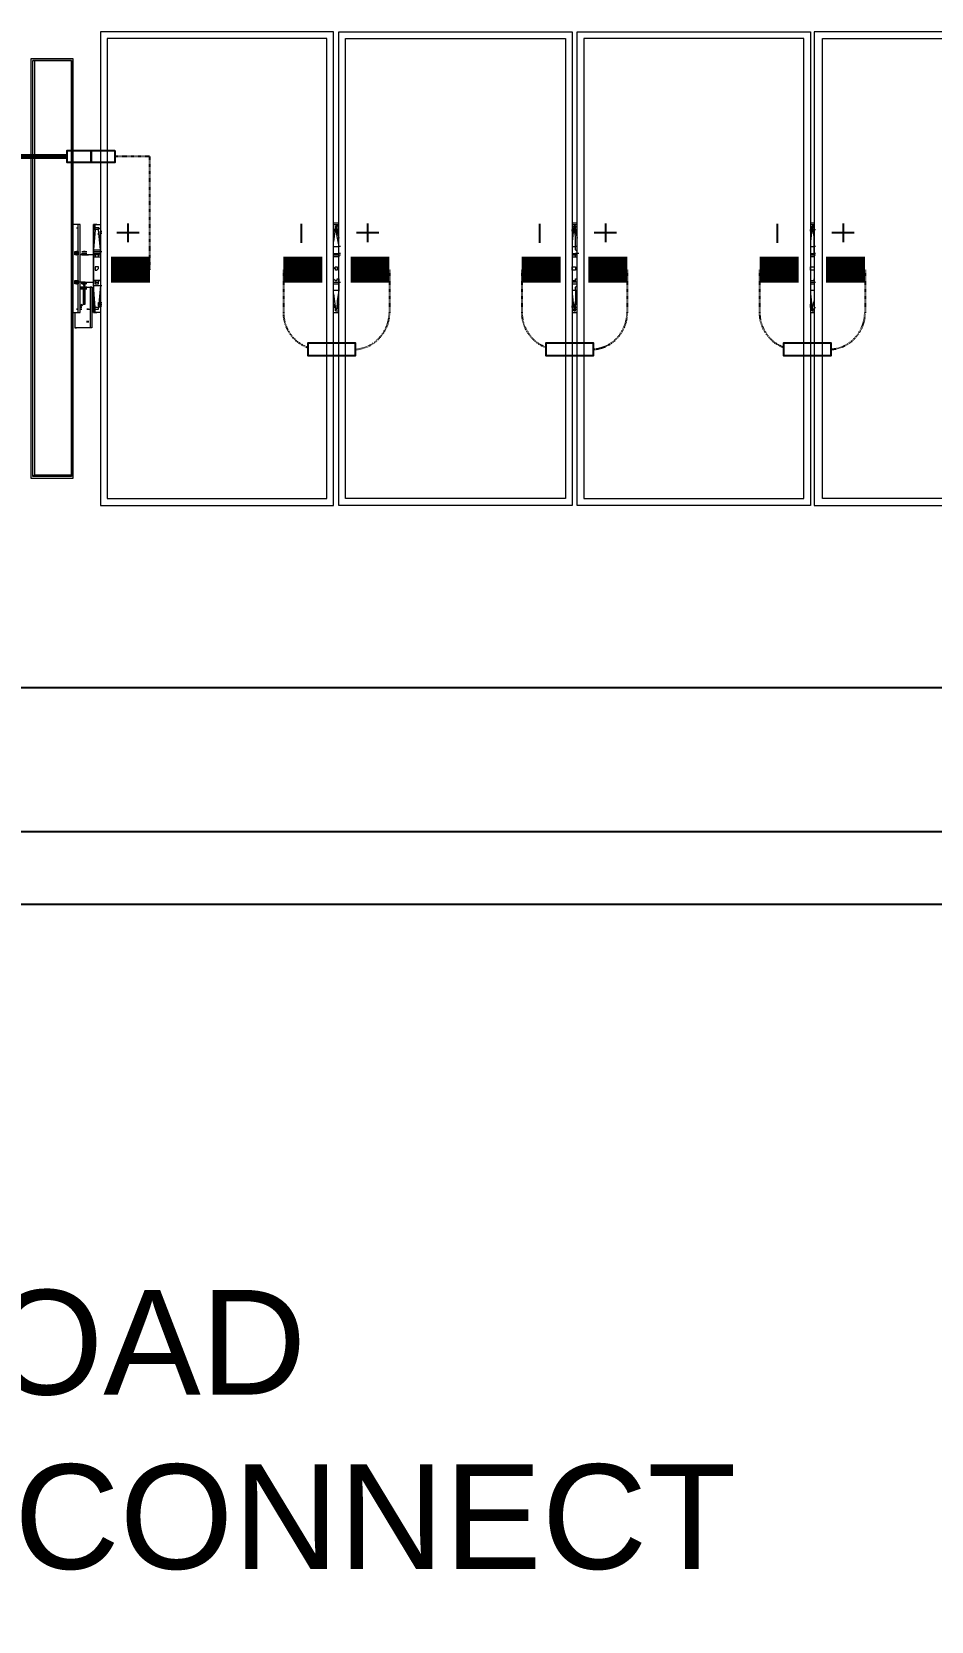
# Model space of a CAD drawing. Header units: feet. Extents: x -13743 to 68376, y -48 to 67763.
# Drawn here: x 4203.5 to 4375.5, y 9147.7 to 9451.6 of the extents above; entities that cross this region are included whole.
import ezdxf
from ezdxf.lldxf.tags import DXFTag

# ---------------------------------------------------------------- set-up
doc = ezdxf.new("R2010")
doc.units = ezdxf.units.FT
doc.header["$MEASUREMENT"] = 0
doc.linetypes.add('HIDDEN', pattern=[0.375, 0.25, -0.125])
for name, color, linetype in [('E-DC HARNESS-NEG', 170, 'DC HARNESS CABLE'), ('E-DC HARNESS-POS', 10, 'DC HARNESS CABLE'), ('E-HARN-COMP', 8, 'Continuous'), ('E-TRNK-CABL-NEG', 6, 'HIDDEN'), ('E-TRUNK-CABLE-POS', 6, 'HIDDEN'), ('G-ANNO-TEXT', 1, 'Continuous'), ('Polarity-Text', 7, 'Continuous')]:
    doc.layers.add(name, color=color, linetype=linetype)
doc.styles.add('NEI-A', font='arial.ttf')
doc.styles.get("Standard").update_dxf_attribs({"font": 'arial.ttf'})
tags = doc.linetypes.add('DC HARNESS CABLE', pattern='A,0.5,-0.2,["DH",Standard,S=0.1,R=0,X=-0.1,Y=-0.05],-0.2', length=0.9).pattern_tags.tags
tags[6] = DXFTag(74, 10)

# ---------------------------------------------------------------- blocks, each defined once
blk = doc.blocks.new('A$C4742fff2')
at = {"lineweight": 5}
for points in [[(10.4012, 0), (10.4012, 0.4666), (10.1713, 0.4666), (10.1713, 0)], [(10.3946, 0.46), (10.1779, 0.46), (10.1779, 0.0067), (10.3946, 0.0067)], [(10.6362, 0), (10.4062, 0), (10.4062, 0.4666), (10.6362, 0.4666)], [(10.4129, 0.0067), (10.4129, 0.46), (10.6296, 0.46), (10.6296, 0.0067)], [(10.8712, 0), (10.6412, 0), (10.6412, 0.4666), (10.8712, 0.4666)], [(10.8646, 0.46), (10.6479, 0.46), (10.6479, 0.0067), (10.8646, 0.0067)], [(10.8746, 0), (11.1062, 0), (11.1062, 0.4666), (10.8746, 0.4666)], [(10.8829, 0.0067), (10.8829, 0.46), (11.0979, 0.46), (11.0979, 0.0067)], [(10.1029, 0.44), (10.1029, 0.0267), (10.1446, 0.0267), (10.1446, 0.44)], [(10.1679, 0.2767), (10.1663, 0.2767), (10.1646, 0.2767), (10.1663, 0.2767)], [(10.1646, 0.2517), (10.1713, 0.2517), (10.1696, 0.2717), (10.1663, 0.2717), (10.1646, 0.2517), (10.1646, 0.25), (10.1646, 0.2467), (10.1646, 0.2483), (10.1646, 0.25)], [(10.1646, 0.2683), (10.1646, 0.2667)], [(10.1463, 0.25), (10.1479, 0.25), (10.1496, 0.2483), (10.1479, 0.2483), (10.1496, 0.2483), (10.1479, 0.2483), (10.1496, 0.2483), (10.1479, 0.2483), (10.1496, 0.2483), (10.1496, 0.2467), (10.1479, 0.2467), (10.1463, 0.2467), (10.1463, 0.2483)], [(10.1479, 0.25), (10.1463, 0.2483), (10.1479, 0.2467), (10.1496, 0.2483)], [(10.1546, 0.2483), (10.1529, 0.2483)], [(10.1679, 0.235), (10.1663, 0.235), (10.1663, 0.2317), (10.1679, 0.2317), (10.1696, 0.2333), (10.1696, 0.235)], [(10.4029, 0.235), (10.4046, 0.235), (10.4046, 0.2317), (10.4029, 0.2317), (10.4029, 0.2333), (10.4012, 0.2333)], [(10.6379, 0.235), (10.6396, 0.235), (10.6396, 0.2317), (10.6362, 0.2317), (10.6362, 0.2333), (10.6362, 0.235)], [(10.8729, 0.235), (10.8746, 0.235), (10.8746, 0.2317), (10.8712, 0.2317), (10.8712, 0.2333), (10.8712, 0.235)], [(10.1479, 0.2217), (10.1463, 0.22), (10.1479, 0.2183), (10.1496, 0.22)], [(10.1546, 0.22), (10.1529, 0.22)], [(10.1546, 0.2133), (10.1529, 0.2133), (10.1513, 0.2133), (10.1529, 0.2133)], [(10.1629, 0.215), (10.1613, 0.215)], [(10.1496, 0.1933), (10.1479, 0.1933)], [(10.1529, 0.1983), (10.1513, 0.1967)], [(10.1646, 0.2), (10.1646, 0.1983), (10.1646, 0.1917)]]:
    blk.add_lwpolyline(points, close=True, dxfattribs=at)
for points in [[(10.1063, 0.4383), (10.1063, 0.03), (10.1046, 0.0283), (10.1046, 0.4383), (10.1063, 0.4383), (10.1429, 0.4383), (10.1046, 0.4383)], [(10.1429, 0.4383), (10.1429, 0.0283), (10.1429, 0.4383)], [(10.1446, 0.19), (10.1496, 0.19), (10.1513, 0.19), (10.1513, 0.2767), (10.1496, 0.2767), (10.1446, 0.2767)], [(10.1479, 0.2733), (10.1496, 0.2733)], [(10.1646, 0.2683), (10.1646, 0.2767), (10.1646, 0.2683)], [(10.1646, 0.2717), (10.1663, 0.2717), (10.1663, 0.2733), (10.1646, 0.2733)], [(10.1646, 0.25), (10.1646, 0.2667), (10.1646, 0.25)], [(10.1696, 0.27), (10.1696, 0.2717), (10.1696, 0.2733), (10.1663, 0.2733), (10.1663, 0.2767), (10.1713, 0.2767)], [(10.1696, 0.2667), (10.1696, 0.2683)], [(10.1713, 0.27), (10.1713, 0.2683)], [(10.4012, 0.2783), (10.4062, 0.2783)], [(10.4062, 0.27), (10.4046, 0.2717), (10.4046, 0.275), (10.4029, 0.275), (10.4046, 0.275)], [(10.4079, 0.255), (10.4062, 0.255), (10.4062, 0.2567), (10.4046, 0.265), (10.4029, 0.275)], [(10.4029, 0.2733), (10.4029, 0.27)], [(10.6362, 0.2783), (10.6412, 0.2783)], [(10.6396, 0.27), (10.6396, 0.2717), (10.6396, 0.2733), (10.6379, 0.275), (10.6396, 0.275)], [(10.6412, 0.255), (10.6396, 0.255), (10.6396, 0.265), (10.6379, 0.275)], [(10.6379, 0.2733), (10.6379, 0.27)], [(10.8712, 0.2783), (10.8746, 0.2783)], [(10.8746, 0.27), (10.8746, 0.2717), (10.8746, 0.2733), (10.8729, 0.2733), (10.8729, 0.275), (10.8746, 0.275)], [(10.8762, 0.255), (10.8746, 0.255), (10.8746, 0.265), (10.8729, 0.275)], [(10.8729, 0.2733), (10.8729, 0.27)], [(10.1646, 0.2483), (10.1646, 0.25), (10.1713, 0.25), (10.1713, 0.2517)], [(10.4079, 0.2483), (10.4062, 0.2483), (10.4062, 0.255)], [(10.6429, 0.2483), (10.6412, 0.2483), (10.6412, 0.25), (10.6396, 0.2517), (10.6396, 0.255)], [(10.8762, 0.2483), (10.8746, 0.2483), (10.8746, 0.255)], [(10.1496, 0.25), (10.1496, 0.2483), (10.1496, 0.2467), (10.1479, 0.2467), (10.1463, 0.2467), (10.1463, 0.2483), (10.1479, 0.2483), (10.1496, 0.2483), (10.1479, 0.2483), (10.1479, 0.25), (10.1496, 0.25), (10.1479, 0.25)], [(10.1463, 0.25), (10.1463, 0.25)], [(10.1463, 0.2483), (10.1463, 0.2483)], [(10.1463, 0.2467), (10.1463, 0.2467)], [(10.1479, 0.25), (10.1479, 0.25)], [(10.1479, 0.2467), (10.1479, 0.2467)], [(10.1496, 0.25), (10.1496, 0.25)], [(10.1496, 0.2483), (10.1496, 0.2483)], [(10.1496, 0.2467), (10.1496, 0.2467)], [(10.1713, 0.2483), (10.1696, 0.2483), (10.1663, 0.2483), (10.1646, 0.2483), (10.1646, 0.2467), (10.1579, 0.2467), (10.1529, 0.2467), (10.1513, 0.2467)], [(10.1529, 0.25), (10.1563, 0.25), (10.1546, 0.25), (10.1563, 0.25), (10.1579, 0.25)], [(10.1546, 0.2467), (10.1529, 0.2467), (10.1529, 0.2483), (10.1563, 0.2483), (10.1579, 0.2483), (10.1563, 0.2483), (10.1579, 0.2467), (10.1596, 0.2467)], [(10.1646, 0.245), (10.1696, 0.245), (10.1696, 0.2467), (10.1663, 0.2467), (10.1646, 0.2467), (10.1646, 0.245), (10.1646, 0.2217), (10.1663, 0.2217), (10.1646, 0.2217), (10.1646, 0.2183), (10.1646, 0.2167), (10.1663, 0.2167)], [(10.1646, 0.2467), (10.1646, 0.22), (10.1646, 0.2467)], [(10.1646, 0.2467), (10.1663, 0.2467), (10.1663, 0.245)], [(10.1663, 0.2467), (10.1663, 0.2483)], [(10.1696, 0.2483), (10.1696, 0.2467)], [(10.4012, 0.2483), (10.4062, 0.2483)], [(10.4012, 0.2467), (10.4062, 0.2467), (10.4079, 0.2467)], [(10.4062, 0.2467), (10.4062, 0.245), (10.4012, 0.245)], [(10.6362, 0.2483), (10.6412, 0.2483), (10.6396, 0.2483)], [(10.6362, 0.2467), (10.6396, 0.2467), (10.6412, 0.2467)], [(10.6362, 0.245), (10.6396, 0.245), (10.6412, 0.245)], [(10.6396, 0.245), (10.6396, 0.2467)], [(10.8712, 0.2483), (10.8746, 0.2483)], [(10.8712, 0.2467), (10.8746, 0.2467), (10.8762, 0.2467)], [(10.8746, 0.2467), (10.8746, 0.245), (10.8712, 0.245)], [(10.1529, 0.2183), (10.1546, 0.2183), (10.1546, 0.2167), (10.1563, 0.2167), (10.1563, 0.2183), (10.1529, 0.2183), (10.1529, 0.22), (10.1513, 0.22), (10.1496, 0.22), (10.1479, 0.22), (10.1479, 0.2217), (10.1496, 0.22), (10.1479, 0.22), (10.1496, 0.22), (10.1479, 0.22), (10.1496, 0.22), (10.1479, 0.22), (10.1496, 0.22), (10.1496, 0.2183), (10.1479, 0.2183), (10.1463, 0.2183), (10.1463, 0.22), (10.1463, 0.2217), (10.1479, 0.2217), (10.1496, 0.2217), (10.1496, 0.22), (10.1496, 0.2183)], [(10.1463, 0.2217), (10.1463, 0.2217)], [(10.1479, 0.2183), (10.1496, 0.2183), (10.1463, 0.2183), (10.1463, 0.22), (10.1479, 0.22), (10.1496, 0.22)], [(10.1463, 0.22), (10.1463, 0.22)], [(10.1479, 0.2217), (10.1479, 0.2217)], [(10.1496, 0.2217), (10.1496, 0.2217)], [(10.1496, 0.22), (10.1496, 0.22)], [(10.1563, 0.22), (10.1529, 0.22), (10.1579, 0.22), (10.1646, 0.22)], [(10.1579, 0.2183), (10.1563, 0.2183), (10.1563, 0.22), (10.1579, 0.22), (10.1596, 0.22)], [(10.1713, 0.2217), (10.1696, 0.2217), (10.1663, 0.2217), (10.1646, 0.2217), (10.1663, 0.2217), (10.1679, 0.2217)], [(10.1646, 0.2183), (10.1646, 0.22), (10.1646, 0.2183)], [(10.1663, 0.2217), (10.1663, 0.2183), (10.1696, 0.2183), (10.1696, 0.2217)], [(10.1663, 0.22), (10.1696, 0.22)], [(10.4012, 0.2233), (10.4029, 0.2217), (10.4046, 0.2217), (10.4046, 0.2233), (10.4062, 0.2233), (10.4062, 0.22), (10.4062, 0.2183)], [(10.4012, 0.22), (10.4062, 0.22), (10.4079, 0.22)], [(10.6362, 0.2233), (10.6362, 0.2217), (10.6396, 0.2217), (10.6396, 0.2233), (10.6412, 0.2233)], [(10.6396, 0.2117), (10.6396, 0.215), (10.6412, 0.2167), (10.6412, 0.2183), (10.6412, 0.22), (10.6396, 0.22), (10.6362, 0.22)], [(10.6396, 0.22), (10.6396, 0.2233)], [(10.8712, 0.2233), (10.8712, 0.2217), (10.8746, 0.2217), (10.8746, 0.2233), (10.8746, 0.22), (10.8746, 0.2183)], [(10.8712, 0.22), (10.8746, 0.22), (10.8762, 0.22)], [(10.1463, 0.2183), (10.1463, 0.2183)], [(10.1563, 0.215), (10.1546, 0.215), (10.1546, 0.2133), (10.1546, 0.1983), (10.1563, 0.1983), (10.1563, 0.215), (10.1613, 0.215), (10.1613, 0.175), (10.1463, 0.175), (10.1479, 0.175)], [(10.1479, 0.2183), (10.1479, 0.2183)], [(10.1496, 0.2183), (10.1496, 0.2183)], [(10.1529, 0.215), (10.1513, 0.215), (10.1529, 0.215)], [(10.1529, 0.215), (10.1513, 0.215), (10.1529, 0.215), (10.1546, 0.215), (10.1529, 0.215), (10.1546, 0.215), (10.1529, 0.215), (10.1529, 0.2133), (10.1546, 0.2133), (10.1529, 0.2133), (10.1546, 0.2133), (10.1529, 0.2133), (10.1546, 0.2133), (10.1529, 0.2133), (10.1513, 0.2133), (10.1529, 0.2133), (10.1513, 0.2133), (10.1529, 0.2133), (10.1513, 0.2133), (10.1529, 0.2133), (10.1546, 0.2133), (10.1563, 0.2133), (10.1579, 0.2133), (10.1563, 0.2133), (10.1546, 0.2133), (10.1529, 0.2133), (10.1546, 0.2133), (10.1529, 0.2133)], [(10.1513, 0.2133), (10.1513, 0.2133)], [(10.1513, 0.1933), (10.1513, 0.195), (10.1546, 0.1983), (10.1546, 0.2133), (10.1513, 0.2133)], [(10.1579, 0.215), (10.1563, 0.215), (10.1629, 0.215), (10.1629, 0.175), (10.1613, 0.175)], [(10.1646, 0.2183), (10.1646, 0.2), (10.1646, 0.2183)], [(10.1646, 0.19), (10.1663, 0.19), (10.1679, 0.19), (10.1663, 0.19), (10.1663, 0.1933), (10.1696, 0.1933), (10.1696, 0.195), (10.1663, 0.195), (10.1646, 0.2167), (10.1713, 0.2167), (10.1696, 0.195)], [(10.1646, 0.2167), (10.1713, 0.2167), (10.1729, 0.2167)], [(10.1663, 0.2183), (10.1663, 0.2183)], [(10.4012, 0.2183), (10.4062, 0.2183), (10.4062, 0.2117), (10.4046, 0.2017), (10.4046, 0.195), (10.4029, 0.1933), (10.4046, 0.1933)], [(10.6362, 0.2183), (10.6396, 0.2183), (10.6412, 0.2183)], [(10.6412, 0.2117), (10.6396, 0.2117), (10.6396, 0.2017), (10.6379, 0.195), (10.6379, 0.1933), (10.6396, 0.1933)], [(10.8712, 0.2183), (10.8746, 0.2183), (10.8746, 0.2117), (10.8746, 0.2017), (10.8729, 0.195), (10.8729, 0.1933), (10.8746, 0.1933)], [(10.1463, 0.19), (10.1463, 0.175)], [(10.1513, 0.195), (10.1529, 0.195)], [(10.1596, 0.1933), (10.1579, 0.1933), (10.1596, 0.1933), (10.1613, 0.1933)], [(10.1646, 0.1933), (10.1663, 0.1933), (10.1663, 0.195), (10.1646, 0.195)], [(10.1646, 0.19), (10.1646, 0.1917), (10.1646, 0.19)], [(10.1713, 0.19), (10.1663, 0.19)], [(10.1696, 0.1967), (10.1696, 0.1983), (10.1696, 0.2)], [(10.1713, 0.1983), (10.1713, 0.1967)], [(10.4012, 0.19), (10.4062, 0.19)], [(10.4062, 0.1983), (10.4046, 0.195), (10.4046, 0.1933), (10.4029, 0.1933), (10.4029, 0.1917), (10.4029, 0.1933), (10.4029, 0.1967)], [(10.4029, 0.1917), (10.4046, 0.1917)], [(10.6362, 0.19), (10.6412, 0.19)], [(10.6379, 0.1917), (10.6379, 0.1933), (10.6396, 0.1933), (10.6396, 0.195), (10.6396, 0.1983)], [(10.6379, 0.1967), (10.6379, 0.1933), (10.6379, 0.1917), (10.6396, 0.1917)], [(10.8712, 0.19), (10.8746, 0.19)], [(10.8746, 0.1983), (10.8746, 0.195), (10.8746, 0.1933), (10.8729, 0.1933), (10.8729, 0.1917), (10.8729, 0.1933), (10.8729, 0.1967)], [(10.1579, 0.1817), (10.1579, 0.18)], [(10.1596, 0.18), (10.1596, 0.1817)], [(10.1429, 0.0283), (10.1046, 0.0283)], [(10.1063, 0.03), (10.1429, 0.03)]]:
    blk.add_lwpolyline(points, dxfattribs=at)
at = {"color": 8, "lineweight": 5, "true_color": 0x808080}
for points in [[(10.1496, 0.2483), (10.1496, 0.2767)], [(10.1713, 0.2717), (10.1696, 0.2733)], [(10.1713, 0.255), (10.1713, 0.27), (10.1729, 0.27)], [(10.1713, 0.2667), (10.1713, 0.2617)], [(10.4012, 0.2767), (10.4062, 0.2767)], [(10.4062, 0.2733), (10.4062, 0.275), (10.4029, 0.275), (10.4012, 0.26)], [(10.4029, 0.2717), (10.4012, 0.27), (10.4029, 0.2717), (10.4012, 0.2717)], [(10.4029, 0.2733), (10.4029, 0.2733)], [(10.4062, 0.2717), (10.4046, 0.2717), (10.4046, 0.27), (10.4062, 0.2633)], [(10.4062, 0.2667), (10.4062, 0.27)], [(10.6362, 0.2767), (10.6412, 0.2767)], [(10.6412, 0.2733), (10.6396, 0.275), (10.6379, 0.275), (10.6362, 0.26)], [(10.6362, 0.2717), (10.6362, 0.27), (10.6362, 0.2717), (10.6379, 0.2717)], [(10.6379, 0.2733), (10.6379, 0.2733)], [(10.6412, 0.2717), (10.6396, 0.2717), (10.6396, 0.27), (10.6412, 0.2633)], [(10.6412, 0.27), (10.6396, 0.27), (10.6396, 0.2683), (10.6412, 0.2667)], [(10.8712, 0.2767), (10.8746, 0.2767)], [(10.8746, 0.2733), (10.8746, 0.275), (10.8729, 0.275), (10.8712, 0.26)], [(10.8712, 0.2717), (10.8712, 0.27), (10.8712, 0.2717), (10.8729, 0.2717)], [(10.8729, 0.2733), (10.8729, 0.2733)], [(10.8746, 0.2633), (10.8746, 0.2717), (10.8762, 0.2717)], [(10.8746, 0.2667), (10.8746, 0.27)], [(10.4012, 0.255), (10.4062, 0.255)], [(10.6362, 0.255), (10.6396, 0.255)], [(10.8712, 0.255), (10.8746, 0.255)], [(10.1496, 0.22), (10.1496, 0.2467)], [(10.1563, 0.2483), (10.1529, 0.2483)], [(10.1529, 0.2467), (10.1579, 0.2467)], [(10.1696, 0.2467), (10.1713, 0.2467), (10.1713, 0.25), (10.1729, 0.25)], [(10.1696, 0.245), (10.1713, 0.245)], [(10.1529, 0.22), (10.1579, 0.22)], [(10.1713, 0.22), (10.1713, 0.2167), (10.1729, 0.2167)], [(10.1496, 0.19), (10.1496, 0.2183)], [(10.1513, 0.2133), (10.1546, 0.2133)], [(10.1529, 0.2183), (10.1563, 0.2183)], [(10.1713, 0.1967), (10.1713, 0.2117)], [(10.1713, 0.205), (10.1713, 0.2), (10.1729, 0.2)], [(10.4062, 0.2117), (10.4012, 0.2117)], [(10.4012, 0.2083), (10.4029, 0.1933)], [(10.4062, 0.195), (10.4046, 0.195), (10.4046, 0.1967), (10.4062, 0.205)], [(10.6396, 0.2117), (10.6362, 0.2117)], [(10.6362, 0.2083), (10.6379, 0.1933)], [(10.6412, 0.195), (10.6396, 0.195), (10.6396, 0.1967), (10.6412, 0.205)], [(10.8746, 0.2117), (10.8712, 0.2117)], [(10.8712, 0.2083), (10.8729, 0.1933)], [(10.8746, 0.205), (10.8746, 0.195), (10.8762, 0.195)], [(10.1513, 0.1967), (10.1513, 0.1967)], [(10.1513, 0.195), (10.1529, 0.195)], [(10.1513, 0.1933), (10.1529, 0.1933)], [(10.1696, 0.195), (10.1713, 0.1967), (10.1729, 0.1967)], [(10.1713, 0.1983), (10.1729, 0.1983)], [(10.4029, 0.195), (10.4012, 0.1983)], [(10.4012, 0.1967), (10.4029, 0.195), (10.4012, 0.195)], [(10.4012, 0.19), (10.4062, 0.19)], [(10.4029, 0.1917), (10.4062, 0.1917), (10.4062, 0.1933)], [(10.4029, 0.1933), (10.4029, 0.1933)], [(10.4062, 0.1983), (10.4062, 0.2)], [(10.6362, 0.1983), (10.6362, 0.195), (10.6362, 0.1967)], [(10.6362, 0.19), (10.6412, 0.19)], [(10.6379, 0.1917), (10.6396, 0.1917), (10.6396, 0.1933), (10.6412, 0.1933)], [(10.6379, 0.1933), (10.6379, 0.1933)], [(10.6412, 0.1983), (10.6396, 0.1983), (10.6412, 0.2)], [(10.8712, 0.195), (10.8712, 0.1983)], [(10.8712, 0.1967), (10.8712, 0.195), (10.8729, 0.195)], [(10.8712, 0.19), (10.8746, 0.19)], [(10.8729, 0.1917), (10.8746, 0.1917), (10.8746, 0.1933)], [(10.8729, 0.1933), (10.8729, 0.1933)], [(10.8746, 0.1983), (10.8746, 0.2)]]:
    blk.add_lwpolyline(points, dxfattribs=at)
for points in [[(10.1729, 0.2683), (10.1713, 0.2683)], [(10.1713, 0.2217), (10.1696, 0.2217)]]:
    blk.add_lwpolyline(points, close=True, dxfattribs=at)

msp = doc.modelspace()

# ---------------------------------------------------------------- linework, layer by layer
at = {"layer": 'E-DC HARNESS-NEG', "ltscale": 0.5}
for points in [[(4846, 9326.18), (4177.99, 9326.18)], [(6048.78, 9284.74), (4177.99, 9284.73)]]:
    msp.add_lwpolyline(points, dxfattribs=at)
at = {"layer": 'E-DC HARNESS-POS', "ltscale": 0.5}
msp.add_lwpolyline([(4865.98, 9298.62), (4190.24, 9298.67)], dxfattribs=at)
at = {"layer": 'E-HARN-COMP'}
for points in [[(4214.79, 9428.95), (4214.79, 9426.62), (4210.23, 9426.62), (4210.23, 9428.95)], [(4219.35, 9428.95), (4219.35, 9426.62), (4214.79, 9426.62), (4214.79, 9428.95)]]:
    msp.add_lwpolyline(points, close=True, dxfattribs=at)
at = {"layer": 'E-HARN-COMP', "const_width": 5}
for points in [[(4218.59, 9406.14), (4226.04, 9406.14)], [(4251.57, 9406.14), (4259.03, 9406.14)], [(4264.41, 9406.14), (4271.86, 9406.14)], [(4297.17, 9406.14), (4304.62, 9406.14)], [(4309.88, 9406.14), (4317.33, 9406.14)], [(4342.63, 9406.14), (4350.09, 9406.14)], [(4355.35, 9406.14), (4362.81, 9406.14)]]:
    msp.add_lwpolyline(points, dxfattribs=at)
at = {"layer": 'E-HARN-COMP'}
for points in [[(4260.83, 9392.06), (4256.26, 9392.06), (4256.26, 9389.73), (4260.83, 9389.73)], [(4260.83, 9389.73), (4265.39, 9389.73), (4265.39, 9392.06), (4260.83, 9392.06)], [(4306.29, 9392.06), (4301.73, 9392.06), (4301.73, 9389.73), (4306.29, 9389.73)], [(4306.29, 9389.73), (4310.86, 9389.73), (4310.86, 9392.06), (4306.29, 9392.06)], [(4351.77, 9392.06), (4347.21, 9392.06), (4347.21, 9389.73), (4351.77, 9389.73)], [(4351.77, 9389.73), (4356.33, 9389.73), (4356.33, 9392.06), (4351.77, 9392.06)]]:
    msp.add_lwpolyline(points, dxfattribs=at)
at = {"layer": 'E-TRNK-CABL-NEG', "color": 7, "linetype": 'Continuous', "ltscale": 0.1, "const_width": 1}
msp.add_lwpolyline([(4145.43, 9427.79), (4210.23, 9427.79)], dxfattribs=at)
at = {"layer": 'E-TRNK-CABL-NEG', "ltscale": 0.1}
for points in [[(4251.57, 9406.14), (4251.57, 9397.91, 0.318211), (4256.26, 9391.28, 0.318211)], [(4297.17, 9406.14), (4297.17, 9397.91, 0.312863), (4301.73, 9391.33, 0.312863)], [(4342.63, 9406.14), (4342.63, 9397.91, 0.313211), (4347.21, 9391.32, 0.313211)]]:
    msp.add_lwpolyline(points, format="xyb", dxfattribs=at)
at = {"layer": 'E-TRUNK-CABLE-POS', "ltscale": 0.1}
msp.add_lwpolyline([(4226.04, 9406.14), (4226.04, 9427.79), (4219.35, 9427.79)], dxfattribs=at)
for points in [[(4271.86, 9406.14), (4271.86, 9397.91, -0.391396), (4265.39, 9390.9, -0.391396)], [(4317.33, 9406.14), (4317.33, 9397.91, -0.391396), (4310.86, 9390.9, -0.391396)], [(4362.81, 9406.14), (4362.81, 9397.91, -0.391396), (4356.33, 9390.9, -0.391396)]]:
    msp.add_lwpolyline(points, format="xyb", dxfattribs=at)
at = {"layer": 'Polarity-Text'}
for p, q in [((4223.98, 9413.18), (4219.71, 9413.18)), ((4221.85, 9414.99), (4221.85, 9411.37)), ((4254.97, 9414.92), (4254.97, 9411.3)), ((4269.81, 9413.18), (4265.53, 9413.18)), ((4267.67, 9414.99), (4267.67, 9411.37)), ((4300.56, 9414.92), (4300.56, 9411.3)), ((4315.27, 9413.18), (4311, 9413.18)), ((4313.14, 9414.99), (4313.14, 9411.37)), ((4346.03, 9414.92), (4346.03, 9411.3)), ((4360.75, 9413.18), (4356.48, 9413.18)), ((4358.61, 9414.99), (4358.61, 9411.37))]:
    msp.add_line(p, q, dxfattribs=at)

# ---------------------------------------------------------------- block references
at = {"xscale": 194.04614304, "yscale": 194.04614304, "zscale": 194.04614304}
msp.add_blockref('A$C4742fff2', (2242.87, 9361.08), dxfattribs=at)

# ---------------------------------------------------------------- texts
at = {"layer": 'G-ANNO-TEXT', "insert": (4354.67, 9157.43, -22.9), "char_height": 20, "width": 320.0701, "attachment_point": 9, "style": 'NEI-A', "bg_fill": 3, "box_fill_scale": 1.5, "bg_fill_color": 256, "bg_fill_transparency": 0}
msp.add_mtext('\\pxqc;TO LOAD \\PBREAK DISCONNECT', dxfattribs=at)

doc.saveas('drawing.dxf')
